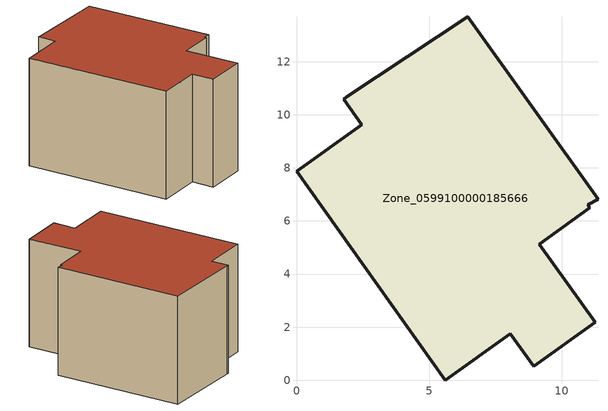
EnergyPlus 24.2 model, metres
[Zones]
Zone_0599100000185666
 floor ground (C_G): 5.6,0 0,7.87 2.46,9.63 1.77,10.59 1.89,10.67 6.45,13.69 11.36,6.82 10.98,6.61 11.05,6.49 9.14,5.12 11.25,2.19 8.93,0.53 8.06,1.75 z0
 wall outside (C_F): 0,7.87 5.6,0 8.06,1.75 8.93,0.53 11.25,2.19 9.14,5.12 11.05,6.49 10.98,6.61 11.36,6.82 6.45,13.69 1.89,10.67 1.77,10.59 2.46,9.63 0,7.87 z0:7.11
 roof outside (C_R): 11.36,6.82 6.45,13.69 1.89,10.67 1.77,10.59 2.46,9.63 0,7.87 5.6,0 8.06,1.75 8.93,0.53 11.25,2.19 9.14,5.12 11.05,6.49 10.98,6.61 z7.11
[BUILDING]
Pand.0599100000185666: North Axis=0; Terrain=City; Loads Convergence Tolerance Value=0.04; Temperature Convergence Tolerance Value=0.4; Solar Distribution=FullExterior; Maximum Number of Warmup Days=25; Minimum Number of Warmup Days=1
[Site:Location]
Rotterdam.The.Hague.AP_ZH_NLD Design_Conditions: Latitude=51.96; Longitude=4.45; Time Zone=1; Elevation=-4.5
[SITE:GROUNDTEMPERATURE:BUILDINGSURFACE]
18, 18, 18, 18, 18, 18, 18, 18, 18, 18, 18, 18
[MATERIAL] Thermal Absorptance=0.9; Solar Absorptance=0.7; Visible Absorptance=0.7
Name | Roughness | Thickness | Conductivity | Density | Specific Heat
G.TC.1975-1991 | MediumSmooth | 0.15 | 0.288461 | 540 | 1210
F.TC.1975-1991 | Rough | 0.3 | 0.230769 | 1920 | 840
R.TC.1975-1991 | MediumRough | 0.2 | 0.153846 | 1500 | 1000
[CONSTRUCTION]
C_G: G.TC.1975-1991
C_F: F.TC.1975-1991
C_R: R.TC.1975-1991
[ZONE]
Zone_0599100000185666: Type=1; Multiplier=1; Ceiling Height=Autocalculate; Volume=Autocalculate; Floor Area=autocalculate; Part of Total Floor Area=Yes
[ZONEINFILTRATION:DESIGNFLOWRATE]
Infil_Zone_0599100000185666: Zone or ZoneList or Space or SpaceList=Zone_0599100000185666; Schedule=AlwaysOn; Design Flow Rate Calculation Method=Flow/Area; Flow Rate per Floor Area=0.003; Constant Term Coefficient=1; Temperature Term Coefficient=0; Velocity Term Coefficient=0; Velocity Squared Term Coefficient=0
[HVACTEMPLATE:ZONE:IDEALLOADSAIRSYSTEM]
Zone_0599100000185666: Maximum Heating Supply Air Temperature=50; Minimum Cooling Supply Air Temperature=13; Maximum Heating Supply Air Humidity Ratio=0.0156; Minimum Cooling Supply Air Humidity Ratio=0.0077; Heating Limit=NoLimit; Cooling Limit=NoLimit; Dehumidification Control Type=ConstantSensibleHeatRatio; Cooling Sensible Heat Ratio=0.7; Dehumidification Setpoint=60; Humidification Control Type=None; Humidification Setpoint=30; Outdoor Air Method=None; Outdoor Air Flow Rate per Person=0.00944; Outdoor Air Flow Rate per Zone Floor Area=0; Outdoor Air Flow Rate per Zone=0; Demand Controlled Ventilation Type=None; Outdoor Air Economizer Type=NoEconomizer; Heat Recovery Type=None; Sensible Heat Recovery Effectiveness=0.7; Latent Heat Recovery Effectiveness=0.65
[ZONECONTROL:THERMOSTAT]
ThermostatControl_Zone_0599100000185666: Zone or ZoneList=Zone_0599100000185666; Control Type Schedule=DualSetpointControlType; Control 1=Thermostat_Zone_0599100000185666; Temperature Difference Between Cutout And Setpoint=0
[THERMOSTATSETPOINT:DUALSETPOINT]
Thermostat_Zone_0599100000185666: Heating Setpoint Temperature Schedule=HeatingSetpoint_Zone_0599100000185666; Cooling Setpoint Temperature Schedule=CoolingSetpoint_Zone_0599100000185666
[SCHEDULE:COMPACT]
HeatingSetpoint_Zone_0599100000185666: Through: 12/31, For: AllDays, Until: 24:00, 21
CoolingSetpoint_Zone_0599100000185666: Through: 12/31, For: AllDays, Until: 24:00, 24
DualSetpointControlType: Through: 12/31, For: AllDays, Until: 24:00, 4
AlwaysOn: Through: 12/31, For: AllDays, Until: 24:00, 1
